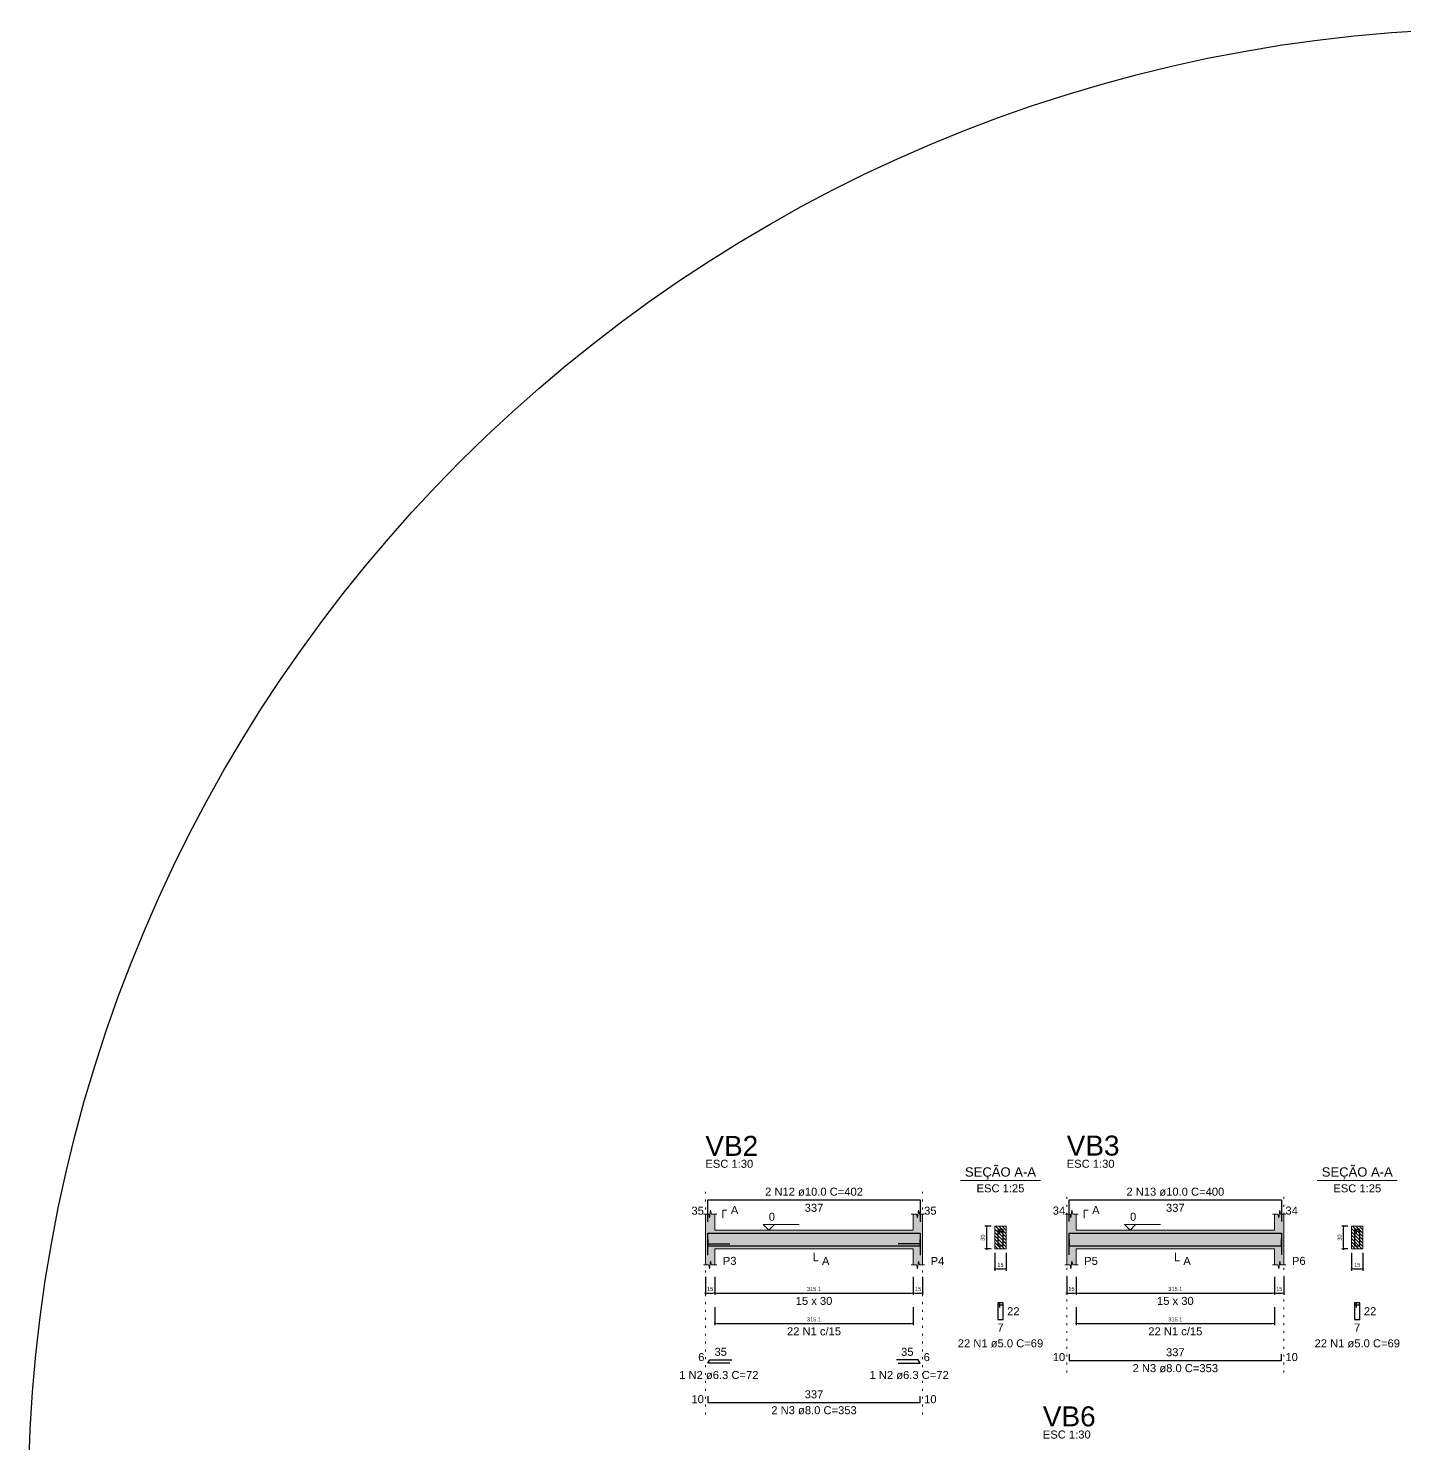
# Model space of a CAD drawing. Extents: x 5006 to 5323, y 875 to 3681.
# Drawn here: x 5166.5 to 5239.4, y 3178.9 to 3253.8 of the extents above; entities that cross this region are included whole.
import ezdxf

# ---------------------------------------------------------------- set-up
doc = ezdxf.new("R2010")
doc.units = 0
doc.header["$LTSCALE"] = 2
doc.linetypes.add('DOT2', pattern=[3.175, 0, -3.175])
for name, color, linetype, lineweight in [('Descrição da armadura', 7, 'Continuous', 5), ('DT-Barras na forma', 2, 'Continuous', 30), ('DT-Barras no corte', 5, 'Continuous', 5), ('DT-Barras rebatidas', 2, 'Continuous', 30), ('DT-Cotas', 9, 'Continuous', 5), ('DT-Forma', 5, 'Continuous', 5), ('DT-Hachura forma vigas', 252, 'Continuous', 5), ('DT-Hachura seção vigas', 252, 'Continuous', 5), ('DT-Pontilhado', 9, 'DOT2', 5), ('DT-Textos', 7, 'Continuous', 5), ('DT-Título', 3, 'Continuous', 20), ('Textos armaduras', 7, 'Continuous', 5)]:
    doc.layers.add(name, color=color, linetype=linetype, lineweight=lineweight)
doc.styles.add('ARIAL', font='arial.ttf')
doc.styles.get("Standard").update_dxf_attribs({"font": 'arial.ttf'})
doc.dimstyles.new('UM_25.000000', dxfattribs={"dimtxt": 0.18, "dimasz": 0.1, "dimexe": 0.1, "dimexo": 0.2, "dimgap": 0, "dimtad": 1, "dimtih": 1, "dimtoh": 1, "dimdec": 1, "dimlfac": 25, "dimzin": 0, "dimdsep": 46, "dimtxsty": 'Standard', "dimcen": 0.09, "dimdle": 0.1, "dimadec": 1, "dimazin": 2, "dimtfac": 1, "dimtdec": 4, "dimtofl": 0, "dimtmove": 0, "dimatfit": 3, "dimfxl": 1, "dimtolj": 1, "dimarcsym": 0})
doc.dimstyles.new('UM_30.000000', dxfattribs={"dimtxt": 0.18, "dimasz": 0.1, "dimexe": 0.1, "dimexo": 0.2, "dimgap": 0, "dimtad": 1, "dimtih": 1, "dimtoh": 1, "dimdec": 1, "dimlfac": 30, "dimzin": 0, "dimdsep": 46, "dimtxsty": 'Standard', "dimcen": 0.09, "dimdle": 0.1, "dimadec": 1, "dimazin": 2, "dimtfac": 1, "dimtdec": 4, "dimtofl": 0, "dimtmove": 0, "dimatfit": 3, "dimfxl": 1, "dimtolj": 1, "dimarcsym": 0})
pattern_1 = [(135, (5197.96311, 3135.18688), (-0.08838835, -0.08838835), [])]

# ---------------------------------------------------------------- blocks, each defined once
blk = doc.blocks.new('_DOT')
at = {"color": 0, "linetype": 'ByBlock'}
blk.add_line((-0.5, 0), (-1, 0), dxfattribs=at)
at = {"color": 0, "linetype": 'ByBlock', "const_width": 0.5}
blk.add_lwpolyline([(-0.25, 0, 1), (0.25, 0, 1)], format="xyb", close=True, dxfattribs=at)
blk = doc.blocks.new('*D561')
at = {"layer": 'Defpoints', "color": 0, "transparency": 16777216}
for p in [(5202.353, 3187.929), (5202.853, 3187.929), (5202.853, 3186.87)]:
    blk.add_point(p, dxfattribs=at)
at = {"layer": 'DT-Cotas', "color": 0, "lineweight": -2, "transparency": 16777216}
for p, q in [((5202.353, 3187.729), (5202.353, 3186.77)), ((5202.853, 3187.729), (5202.853, 3186.77)), ((5202.453, 3186.87), (5202.753, 3186.87))]:
    blk.add_line(p, q, dxfattribs=at)
at = {"layer": 'DT-Cotas', "color": 0, "lineweight": -2, "transparency": 16777216, "xscale": 0.1, "yscale": 0.1, "zscale": 0.1, "rotation": 180}
blk.add_blockref('_DOT', (5202.353, 3186.87), dxfattribs=at)
at = {"layer": 'DT-Cotas', "color": 0, "lineweight": -2, "transparency": 16777216, "xscale": 0.1, "yscale": 0.1, "zscale": 0.1}
blk.add_blockref('_DOT', (5202.853, 3186.87), dxfattribs=at)
at = {"layer": 'DT-Cotas', "transparency": 16777216, "insert": (5202.603, 3187.082), "char_height": 0.2118, "attachment_point": 5, "rotation": 0.00573, "style": 'ARIAL'}
blk.add_mtext('\\A1;15', dxfattribs=at)
blk = doc.blocks.new('*D562')
at = {"layer": 'Defpoints', "color": 0, "transparency": 16777216}
for p in [(5202.853, 3187.929), (5213.355, 3187.929), (5213.355, 3186.87)]:
    blk.add_point(p, dxfattribs=at)
at = {"layer": 'DT-Cotas', "color": 0, "lineweight": -2, "transparency": 16777216}
for p, q in [((5202.853, 3187.729), (5202.853, 3186.77)), ((5213.355, 3187.729), (5213.355, 3186.77)), ((5202.953, 3186.87), (5213.255, 3186.87))]:
    blk.add_line(p, q, dxfattribs=at)
at = {"layer": 'DT-Cotas', "color": 0, "lineweight": -2, "transparency": 16777216, "xscale": 0.1, "yscale": 0.1, "zscale": 0.1, "rotation": 180}
blk.add_blockref('_DOT', (5202.853, 3186.87), dxfattribs=at)
at = {"layer": 'DT-Cotas', "color": 0, "lineweight": -2, "transparency": 16777216, "xscale": 0.1, "yscale": 0.1, "zscale": 0.1}
blk.add_blockref('_DOT', (5213.355, 3186.87), dxfattribs=at)
at = {"layer": 'DT-Cotas', "transparency": 16777216, "insert": (5208.104, 3187.082), "char_height": 0.2118, "attachment_point": 5, "rotation": 0.00573, "style": 'ARIAL'}
blk.add_mtext('\\A1;315.1', dxfattribs=at)
blk = doc.blocks.new('*D563')
at = {"layer": 'Defpoints', "color": 0, "transparency": 16777216}
for p in [(5213.355, 3187.929), (5213.855, 3187.929), (5213.855, 3186.87)]:
    blk.add_point(p, dxfattribs=at)
at = {"layer": 'DT-Cotas', "color": 0, "lineweight": -2, "transparency": 16777216}
for p, q in [((5213.355, 3187.729), (5213.355, 3186.77)), ((5213.855, 3187.729), (5213.855, 3186.77)), ((5213.455, 3186.87), (5213.755, 3186.87))]:
    blk.add_line(p, q, dxfattribs=at)
at = {"layer": 'DT-Cotas', "color": 0, "lineweight": -2, "transparency": 16777216, "xscale": 0.1, "yscale": 0.1, "zscale": 0.1, "rotation": 180}
blk.add_blockref('_DOT', (5213.355, 3186.87), dxfattribs=at)
at = {"layer": 'DT-Cotas', "color": 0, "lineweight": -2, "transparency": 16777216, "xscale": 0.1, "yscale": 0.1, "zscale": 0.1}
blk.add_blockref('_DOT', (5213.855, 3186.87), dxfattribs=at)
at = {"layer": 'DT-Cotas', "transparency": 16777216, "insert": (5213.605, 3187.082), "char_height": 0.2118, "attachment_point": 5, "rotation": 0.00573, "style": 'ARIAL'}
blk.add_mtext('\\A1;15', dxfattribs=at)
blk = doc.blocks.new('*D564')
at = {"layer": 'Defpoints', "color": 0, "transparency": 16777216}
for p in [(5202.853, 3186.319), (5213.355, 3186.319), (5213.355, 3185.26)]:
    blk.add_point(p, dxfattribs=at)
at = {"layer": 'DT-Cotas', "color": 0, "lineweight": -2, "transparency": 16777216}
for p, q in [((5202.853, 3186.119), (5202.853, 3185.16)), ((5213.355, 3186.119), (5213.355, 3185.16)), ((5202.953, 3185.26), (5213.255, 3185.26))]:
    blk.add_line(p, q, dxfattribs=at)
at = {"layer": 'DT-Cotas', "color": 0, "lineweight": -2, "transparency": 16777216, "xscale": 0.1, "yscale": 0.1, "zscale": 0.1, "rotation": 180}
blk.add_blockref('_DOT', (5202.853, 3185.26), dxfattribs=at)
at = {"layer": 'DT-Cotas', "color": 0, "lineweight": -2, "transparency": 16777216, "xscale": 0.1, "yscale": 0.1, "zscale": 0.1}
blk.add_blockref('_DOT', (5213.355, 3185.26), dxfattribs=at)
at = {"layer": 'DT-Cotas', "transparency": 16777216, "insert": (5208.104, 3185.472), "char_height": 0.2118, "attachment_point": 5, "rotation": 0.00573, "style": 'ARIAL'}
blk.add_mtext('\\A1;315.1', dxfattribs=at)
blk = doc.blocks.new('*D565')
at = {"layer": 'Defpoints', "color": 0, "transparency": 16777216}
for p in [(5217.253, 3190.4), (5217.676, 3190.4), (5217.676, 3189.2)]:
    blk.add_point(p, dxfattribs=at)
at = {"layer": 'DT-Cotas', "color": 0, "lineweight": -2, "transparency": 16777216}
for p, q in [((5217.476, 3190.4), (5217.153, 3190.4)), ((5217.253, 3189.3), (5217.253, 3190.3)), ((5217.476, 3189.2), (5217.153, 3189.2))]:
    blk.add_line(p, q, dxfattribs=at)
at = {"layer": 'DT-Cotas', "color": 0, "lineweight": -2, "transparency": 16777216, "xscale": 0.1, "yscale": 0.1, "zscale": 0.1}
for p, rotation in [((5217.253, 3190.4), 90), ((5217.253, 3189.2), 270)]:
    blk.add_blockref('_DOT', p, dxfattribs=dict(at, rotation=rotation))
at = {"layer": 'DT-Cotas', "transparency": 16777216, "insert": (5217.041, 3189.8), "char_height": 0.2118, "attachment_point": 5, "rotation": 90, "style": 'ARIAL'}
blk.add_mtext('\\A1;30', dxfattribs=at)
blk = doc.blocks.new('*D566')
at = {"layer": 'Defpoints', "color": 0, "transparency": 16777216}
for p in [(5217.676, 3189.2), (5218.276, 3189.2), (5218.276, 3188.141)]:
    blk.add_point(p, dxfattribs=at)
at = {"layer": 'DT-Cotas', "color": 0, "lineweight": -2, "transparency": 16777216}
for p, q in [((5217.676, 3189), (5217.676, 3188.041)), ((5218.276, 3189), (5218.276, 3188.041)), ((5217.776, 3188.141), (5218.176, 3188.141))]:
    blk.add_line(p, q, dxfattribs=at)
at = {"layer": 'DT-Cotas', "color": 0, "lineweight": -2, "transparency": 16777216, "xscale": 0.1, "yscale": 0.1, "zscale": 0.1, "rotation": 180}
blk.add_blockref('_DOT', (5217.676, 3188.141), dxfattribs=at)
at = {"layer": 'DT-Cotas', "color": 0, "lineweight": -2, "transparency": 16777216, "xscale": 0.1, "yscale": 0.1, "zscale": 0.1}
blk.add_blockref('_DOT', (5218.276, 3188.141), dxfattribs=at)
at = {"layer": 'DT-Cotas', "transparency": 16777216, "insert": (5217.976, 3188.353), "char_height": 0.2118, "attachment_point": 5, "rotation": 0.00573, "style": 'ARIAL'}
blk.add_mtext('\\A1;15', dxfattribs=at)
blk = doc.blocks.new('*D567')
at = {"layer": 'Defpoints', "color": 0, "transparency": 16777216}
for p in [(5221.482, 3187.929), (5221.982, 3187.929), (5221.982, 3186.87)]:
    blk.add_point(p, dxfattribs=at)
at = {"layer": 'DT-Cotas', "color": 0, "lineweight": -2, "transparency": 16777216}
for p, q in [((5221.482, 3187.729), (5221.482, 3186.77)), ((5221.982, 3187.729), (5221.982, 3186.77)), ((5221.582, 3186.87), (5221.882, 3186.87))]:
    blk.add_line(p, q, dxfattribs=at)
at = {"layer": 'DT-Cotas', "color": 0, "lineweight": -2, "transparency": 16777216, "xscale": 0.1, "yscale": 0.1, "zscale": 0.1, "rotation": 180}
blk.add_blockref('_DOT', (5221.482, 3186.87), dxfattribs=at)
at = {"layer": 'DT-Cotas', "color": 0, "lineweight": -2, "transparency": 16777216, "xscale": 0.1, "yscale": 0.1, "zscale": 0.1}
blk.add_blockref('_DOT', (5221.982, 3186.87), dxfattribs=at)
at = {"layer": 'DT-Cotas', "transparency": 16777216, "insert": (5221.732, 3187.082), "char_height": 0.2118, "attachment_point": 5, "rotation": 0.00573, "style": 'ARIAL'}
blk.add_mtext('\\A1;15', dxfattribs=at)
blk = doc.blocks.new('*D568')
at = {"layer": 'Defpoints', "color": 0, "transparency": 16777216}
for p in [(5221.982, 3187.929), (5232.484, 3187.929), (5232.484, 3186.87)]:
    blk.add_point(p, dxfattribs=at)
at = {"layer": 'DT-Cotas', "color": 0, "lineweight": -2, "transparency": 16777216}
for p, q in [((5221.982, 3187.729), (5221.982, 3186.77)), ((5232.484, 3187.729), (5232.484, 3186.77)), ((5222.082, 3186.87), (5232.384, 3186.87))]:
    blk.add_line(p, q, dxfattribs=at)
at = {"layer": 'DT-Cotas', "color": 0, "lineweight": -2, "transparency": 16777216, "xscale": 0.1, "yscale": 0.1, "zscale": 0.1, "rotation": 180}
blk.add_blockref('_DOT', (5221.982, 3186.87), dxfattribs=at)
at = {"layer": 'DT-Cotas', "color": 0, "lineweight": -2, "transparency": 16777216, "xscale": 0.1, "yscale": 0.1, "zscale": 0.1}
blk.add_blockref('_DOT', (5232.484, 3186.87), dxfattribs=at)
at = {"layer": 'DT-Cotas', "transparency": 16777216, "insert": (5227.233, 3187.082), "char_height": 0.2118, "attachment_point": 5, "rotation": 0.00573, "style": 'ARIAL'}
blk.add_mtext('\\A1;315.1', dxfattribs=at)
blk = doc.blocks.new('*D569')
at = {"layer": 'Defpoints', "color": 0, "transparency": 16777216}
for p in [(5232.484, 3187.929), (5232.984, 3187.929), (5232.984, 3186.87)]:
    blk.add_point(p, dxfattribs=at)
at = {"layer": 'DT-Cotas', "color": 0, "lineweight": -2, "transparency": 16777216}
for p, q in [((5232.484, 3187.729), (5232.484, 3186.77)), ((5232.984, 3187.729), (5232.984, 3186.77)), ((5232.584, 3186.87), (5232.884, 3186.87))]:
    blk.add_line(p, q, dxfattribs=at)
at = {"layer": 'DT-Cotas', "color": 0, "lineweight": -2, "transparency": 16777216, "xscale": 0.1, "yscale": 0.1, "zscale": 0.1, "rotation": 180}
blk.add_blockref('_DOT', (5232.484, 3186.87), dxfattribs=at)
at = {"layer": 'DT-Cotas', "color": 0, "lineweight": -2, "transparency": 16777216, "xscale": 0.1, "yscale": 0.1, "zscale": 0.1}
blk.add_blockref('_DOT', (5232.984, 3186.87), dxfattribs=at)
at = {"layer": 'DT-Cotas', "transparency": 16777216, "insert": (5232.734, 3187.082), "char_height": 0.2118, "attachment_point": 5, "rotation": 0.00573, "style": 'ARIAL'}
blk.add_mtext('\\A1;15', dxfattribs=at)
blk = doc.blocks.new('*D570')
at = {"layer": 'Defpoints', "color": 0, "transparency": 16777216}
for p in [(5221.982, 3186.319), (5232.484, 3186.319), (5232.484, 3185.26)]:
    blk.add_point(p, dxfattribs=at)
at = {"layer": 'DT-Cotas', "color": 0, "lineweight": -2, "transparency": 16777216}
for p, q in [((5221.982, 3186.119), (5221.982, 3185.16)), ((5232.484, 3186.119), (5232.484, 3185.16)), ((5222.082, 3185.26), (5232.384, 3185.26))]:
    blk.add_line(p, q, dxfattribs=at)
at = {"layer": 'DT-Cotas', "color": 0, "lineweight": -2, "transparency": 16777216, "xscale": 0.1, "yscale": 0.1, "zscale": 0.1, "rotation": 180}
blk.add_blockref('_DOT', (5221.982, 3185.26), dxfattribs=at)
at = {"layer": 'DT-Cotas', "color": 0, "lineweight": -2, "transparency": 16777216, "xscale": 0.1, "yscale": 0.1, "zscale": 0.1}
blk.add_blockref('_DOT', (5232.484, 3185.26), dxfattribs=at)
at = {"layer": 'DT-Cotas', "transparency": 16777216, "insert": (5227.233, 3185.472), "char_height": 0.2118, "attachment_point": 5, "rotation": 0.00573, "style": 'ARIAL'}
blk.add_mtext('\\A1;315.1', dxfattribs=at)
blk = doc.blocks.new('*D571')
at = {"layer": 'Defpoints', "color": 0, "transparency": 16777216}
for p in [(5236.14, 3190.4), (5236.564, 3190.4), (5236.564, 3189.2)]:
    blk.add_point(p, dxfattribs=at)
at = {"layer": 'DT-Cotas', "color": 0, "lineweight": -2, "transparency": 16777216}
for p, q in [((5236.364, 3190.4), (5236.04, 3190.4)), ((5236.14, 3189.3), (5236.14, 3190.3)), ((5236.364, 3189.2), (5236.04, 3189.2))]:
    blk.add_line(p, q, dxfattribs=at)
at = {"layer": 'DT-Cotas', "color": 0, "lineweight": -2, "transparency": 16777216, "xscale": 0.1, "yscale": 0.1, "zscale": 0.1}
for p, rotation in [((5236.14, 3190.4), 90), ((5236.14, 3189.2), 270)]:
    blk.add_blockref('_DOT', p, dxfattribs=dict(at, rotation=rotation))
at = {"layer": 'DT-Cotas', "transparency": 16777216, "insert": (5235.929, 3189.8), "char_height": 0.2118, "attachment_point": 5, "rotation": 90, "style": 'ARIAL'}
blk.add_mtext('\\A1;30', dxfattribs=at)
blk = doc.blocks.new('*D572')
at = {"layer": 'Defpoints', "color": 0, "transparency": 16777216}
for p in [(5236.564, 3189.2), (5237.164, 3189.2), (5237.164, 3188.141)]:
    blk.add_point(p, dxfattribs=at)
at = {"layer": 'DT-Cotas', "color": 0, "lineweight": -2, "transparency": 16777216}
for p, q in [((5236.564, 3189), (5236.564, 3188.041)), ((5237.164, 3189), (5237.164, 3188.041)), ((5236.664, 3188.141), (5237.064, 3188.141))]:
    blk.add_line(p, q, dxfattribs=at)
at = {"layer": 'DT-Cotas', "color": 0, "lineweight": -2, "transparency": 16777216, "xscale": 0.1, "yscale": 0.1, "zscale": 0.1, "rotation": 180}
blk.add_blockref('_DOT', (5236.564, 3188.141), dxfattribs=at)
at = {"layer": 'DT-Cotas', "color": 0, "lineweight": -2, "transparency": 16777216, "xscale": 0.1, "yscale": 0.1, "zscale": 0.1}
blk.add_blockref('_DOT', (5237.164, 3188.141), dxfattribs=at)
at = {"layer": 'DT-Cotas', "transparency": 16777216, "insert": (5236.864, 3188.353), "char_height": 0.2118, "attachment_point": 5, "rotation": 0.00573, "style": 'ARIAL'}
blk.add_mtext('\\A1;15', dxfattribs=at)

msp = doc.modelspace()

# ---------------------------------------------------------------- hatches: boundary and pattern name
at = {"layer": 'DT-Hachura forma vigas', "linetype": 'Continuous'}
for points in [[(5213.855, 3188.3524), (5213.855, 3189.1997), (5213.855, 3190.1997), (5213.855, 3191.0471), (5213.68, 3191.0471), (5213.63, 3191.2471), (5213.58, 3190.8471), (5213.53, 3191.0471), (5213.355, 3191.0471), (5213.355, 3190.1997), (5202.8533, 3190.1997), (5202.8533, 3191.0471), (5202.6783, 3191.0471), (5202.6283, 3191.2471), (5202.5783, 3190.8471), (5202.5283, 3191.0471), (5202.3533, 3191.0471), (5202.3533, 3190.1997), (5202.3533, 3189.1997), (5202.3533, 3188.3524), (5202.5283, 3188.3524), (5202.5783, 3188.1524), (5202.6283, 3188.5524), (5202.6783, 3188.3524), (5202.8533, 3188.3524), (5202.8533, 3189.1997), (5213.355, 3189.1997), (5213.355, 3188.3524), (5213.53, 3188.3524), (5213.58, 3188.1524), (5213.63, 3188.5524), (5213.68, 3188.3524), (5213.855, 3188.3524)], [(5232.9837, 3188.3524), (5232.9837, 3189.1997), (5232.9837, 3190.1997), (5232.9837, 3191.0471), (5232.8087, 3191.0471), (5232.7587, 3191.2471), (5232.7087, 3190.8471), (5232.6587, 3191.0471), (5232.4837, 3191.0471), (5232.4837, 3190.1997), (5221.982, 3190.1997), (5221.982, 3191.0471), (5221.807, 3191.0471), (5221.757, 3191.2471), (5221.707, 3190.8471), (5221.657, 3191.0471), (5221.482, 3191.0471), (5221.482, 3190.1997), (5221.482, 3189.1997), (5221.482, 3188.3524), (5221.657, 3188.3524), (5221.707, 3188.1524), (5221.757, 3188.5524), (5221.807, 3188.3524), (5221.982, 3188.3524), (5221.982, 3189.1997), (5232.4837, 3189.1997), (5232.4837, 3188.3524), (5232.6587, 3188.3524), (5232.7087, 3188.1524), (5232.7587, 3188.5524), (5232.8087, 3188.3524), (5232.9837, 3188.3524)]]:
    msp.add_hatch(color=256, dxfattribs=at).paths.add_polyline_path(points)
at = {"layer": 'DT-Hachura seção vigas', "linetype": 'Continuous'}
h = msp.add_hatch(dxfattribs=at)
h.set_pattern_fill('ANSI31', color=256, angle=90, style=0)
h.set_pattern_definition(pattern_1)
h.paths.add_polyline_path([(5217.6762, 3189.1997), (5217.6762, 3189.1997), (5218.2762, 3189.1997), (5218.2762, 3190.3997), (5217.6762, 3190.3997), (5217.6762, 3189.1997)])
h = msp.add_hatch(dxfattribs=at)
h.set_pattern_fill('ANSI31', color=256, angle=90, style=0)
h.set_pattern_definition(pattern_1)
h.paths.add_polyline_path([(5236.564, 3189.1997), (5236.564, 3189.1997), (5237.164, 3189.1997), (5237.164, 3190.3997), (5236.564, 3190.3997), (5236.564, 3189.1997)])

# ---------------------------------------------------------------- linework, layer by layer
msp.add_circle((5244.6953, 3175.6256), 78.188)
at = {"layer": 'DT-Barras na forma'}
for p, q in [((5217.9362, 3190.2397), (5217.8362, 3190.2397)), ((5217.8362, 3190.2397), (5217.8362, 3189.3597)), ((5218.1162, 3190.2397), (5217.8362, 3190.2397)), ((5217.8362, 3190.2397), (5217.8362, 3190.1397)), ((5217.8362, 3190.1397), (5218.0862, 3190.1397)), ((5217.9362, 3189.9897), (5217.9362, 3190.2397)), ((5218.1162, 3189.3597), (5218.1162, 3190.2397)), ((5236.824, 3190.2397), (5236.724, 3190.2397)), ((5236.724, 3190.2397), (5236.724, 3189.3597)), ((5237.004, 3190.2397), (5236.724, 3190.2397)), ((5236.724, 3190.2397), (5236.724, 3190.1397)), ((5236.724, 3190.1397), (5236.974, 3190.1397)), ((5236.824, 3189.9897), (5236.824, 3190.2397)), ((5237.004, 3189.3597), (5237.004, 3190.2397)), ((5202.4867, 3189.4674), (5203.6444, 3189.4674)), ((5213.7217, 3189.4674), (5212.564, 3189.4674)), ((5217.8362, 3189.3597), (5218.1162, 3189.3597)), ((5236.724, 3189.3597), (5237.004, 3189.3597))]:
    msp.add_line(p, q, dxfattribs=at)
for points in [[(5202.4867, 3188.88), (5202.4867, 3190.0331), (5213.7217, 3190.0331), (5213.7217, 3188.8802)], [(5202.4867, 3189.6964), (5202.4867, 3189.3631), (5213.7217, 3189.3631), (5213.7217, 3189.6964)], [(5221.6153, 3188.8949), (5221.6153, 3190.0331), (5232.8503, 3190.0331), (5232.8503, 3188.8953)], [(5221.6153, 3189.6964), (5221.6153, 3189.3631), (5232.8503, 3189.3631), (5232.8503, 3189.6964)]]:
    msp.add_lwpolyline(points, dxfattribs=at)
at = {"layer": 'DT-Barras no corte'}
for centre, radius in [((5217.8762, 3190.1997), 0.02), ((5218.0762, 3190.1997), 0.02), ((5236.764, 3190.1997), 0.02), ((5236.964, 3190.1997), 0.02), ((5217.8722, 3189.3957), 0.016), ((5218.0802, 3189.3957), 0.016), ((5236.76, 3189.3957), 0.016), ((5236.968, 3189.3957), 0.016)]:
    msp.add_circle(centre, radius, dxfattribs=at)
at = {"layer": 'DT-Barras rebatidas'}
for p, q in [((5202.4867, 3190.645), (5202.4867, 3191.7981)), ((5202.4867, 3191.7981), (5213.7217, 3191.7981)), ((5213.7217, 3191.7981), (5213.7217, 3190.6452)), ((5221.6153, 3190.6599), (5221.6153, 3191.7981)), ((5221.6153, 3191.7981), (5232.8503, 3191.7981)), ((5232.8503, 3191.7981), (5232.8503, 3190.6603)), ((5217.9362, 3186.3463), (5217.8362, 3186.3463)), ((5217.8362, 3186.3463), (5217.8362, 3185.4663)), ((5218.1162, 3186.3463), (5217.8362, 3186.3463)), ((5217.8362, 3186.3463), (5217.8362, 3186.2463)), ((5217.9362, 3186.0963), (5217.9362, 3186.3463)), ((5218.1162, 3185.4663), (5218.1162, 3186.3463)), ((5236.824, 3186.3463), (5236.724, 3186.3463)), ((5236.724, 3186.3463), (5236.724, 3185.4663)), ((5237.004, 3186.3463), (5236.724, 3186.3463)), ((5236.724, 3186.3463), (5236.724, 3186.2463)), ((5236.824, 3186.0963), (5236.824, 3186.3463)), ((5237.004, 3185.4663), (5237.004, 3186.3463)), ((5217.8362, 3186.2463), (5218.0862, 3186.2463)), ((5236.724, 3186.2463), (5236.974, 3186.2463)), ((5217.8362, 3185.4663), (5218.1162, 3185.4663)), ((5236.724, 3185.4663), (5237.004, 3185.4663)), ((5221.6153, 3183.6389), (5221.6153, 3183.3056)), ((5232.8503, 3183.3056), (5232.8503, 3183.6389)), ((5202.4867, 3183.1541), (5202.5867, 3183.3273)), ((5203.6444, 3183.1541), (5202.4867, 3183.1541)), ((5202.5867, 3183.3273), (5203.7444, 3183.3273)), ((5213.6217, 3183.3273), (5212.464, 3183.3273)), ((5212.564, 3183.1541), (5213.7217, 3183.1541)), ((5213.7217, 3183.1541), (5213.6217, 3183.3273)), ((5221.6153, 3183.3056), (5232.8503, 3183.3056)), ((5202.4867, 3181.4112), (5202.4867, 3181.0779)), ((5213.7217, 3181.0779), (5213.7217, 3181.4112)), ((5202.4867, 3181.0779), (5213.7217, 3181.0779))]:
    msp.add_line(p, q, dxfattribs=at)
at = {"layer": 'DT-Forma'}
for p, q in [((5202.2533, 3191.0469), (5202.5283, 3191.0469)), ((5202.3533, 3190.1997), (5202.3533, 3191.0469)), ((5202.5283, 3191.0469), (5202.5783, 3190.8469)), ((5202.5783, 3190.8469), (5202.6283, 3191.2469)), ((5202.6283, 3191.2469), (5202.6783, 3191.0469)), ((5202.6783, 3191.0469), (5202.9533, 3191.0469)), ((5202.8533, 3191.0469), (5202.8533, 3190.1997)), ((5213.255, 3191.0469), (5213.53, 3191.0469)), ((5213.355, 3190.1997), (5213.355, 3191.0469)), ((5213.53, 3191.0469), (5213.58, 3190.8469)), ((5213.58, 3190.8469), (5213.63, 3191.2469)), ((5213.63, 3191.2469), (5213.68, 3191.0469)), ((5213.68, 3191.0469), (5213.955, 3191.0469)), ((5213.855, 3191.0469), (5213.855, 3190.1997)), ((5221.382, 3191.0469), (5221.657, 3191.0469)), ((5221.482, 3190.1997), (5221.482, 3191.0469)), ((5221.657, 3191.0469), (5221.707, 3190.8469)), ((5221.707, 3190.8469), (5221.757, 3191.2469)), ((5221.757, 3191.2469), (5221.807, 3191.0469)), ((5221.807, 3191.0469), (5222.082, 3191.0469)), ((5221.982, 3191.0469), (5221.982, 3190.1997)), ((5232.3837, 3191.0469), (5232.6587, 3191.0469)), ((5232.4837, 3190.1997), (5232.4837, 3191.0469)), ((5232.6587, 3191.0469), (5232.7087, 3190.8469)), ((5232.7087, 3190.8469), (5232.7587, 3191.2469)), ((5232.7587, 3191.2469), (5232.8087, 3191.0469)), ((5232.8087, 3191.0469), (5233.0837, 3191.0469)), ((5232.9837, 3191.0469), (5232.9837, 3190.1997)), ((5202.8533, 3190.1997), (5213.355, 3190.1997)), ((5218.2762, 3190.3997), (5217.6762, 3190.3997)), ((5217.6762, 3190.3997), (5217.6762, 3190.3997)), ((5217.6762, 3190.3997), (5217.6762, 3189.1997)), ((5218.2762, 3189.1997), (5218.2762, 3190.3997)), ((5218.2762, 3190.3997), (5218.2762, 3190.3997)), ((5221.982, 3190.1997), (5232.4837, 3190.1997)), ((5237.164, 3190.3997), (5236.564, 3190.3997)), ((5236.564, 3190.3997), (5236.564, 3190.3997)), ((5236.564, 3190.3997), (5236.564, 3189.1997)), ((5237.164, 3189.1997), (5237.164, 3190.3997)), ((5237.164, 3190.3997), (5237.164, 3190.3997)), ((5202.3533, 3189.1997), (5202.3533, 3188.3525)), ((5202.8533, 3188.3525), (5202.8533, 3189.1997)), ((5202.8533, 3189.1997), (5213.355, 3189.1997)), ((5213.355, 3189.1997), (5213.355, 3188.3525)), ((5213.855, 3188.3525), (5213.855, 3189.1997)), ((5217.6762, 3189.1997), (5218.2762, 3189.1997)), ((5217.6762, 3189.1997), (5217.6762, 3189.1997)), ((5218.2762, 3189.1997), (5218.2762, 3189.1997)), ((5221.482, 3189.1997), (5221.482, 3188.3525)), ((5221.982, 3188.3525), (5221.982, 3189.1997)), ((5221.982, 3189.1997), (5232.4837, 3189.1997)), ((5232.4837, 3189.1997), (5232.4837, 3188.3525)), ((5232.9837, 3188.3525), (5232.9837, 3189.1997)), ((5236.564, 3189.1997), (5237.164, 3189.1997)), ((5236.564, 3189.1997), (5236.564, 3189.1997)), ((5237.164, 3189.1997), (5237.164, 3189.1997)), ((5202.2533, 3188.3525), (5202.5283, 3188.3525)), ((5202.5283, 3188.3525), (5202.5783, 3188.1525)), ((5202.5783, 3188.1525), (5202.6283, 3188.5525)), ((5202.6283, 3188.5525), (5202.6783, 3188.3525)), ((5202.6783, 3188.3525), (5202.9533, 3188.3525)), ((5213.255, 3188.3525), (5213.53, 3188.3525)), ((5213.53, 3188.3525), (5213.58, 3188.1525)), ((5213.58, 3188.1525), (5213.63, 3188.5525)), ((5213.63, 3188.5525), (5213.68, 3188.3525)), ((5213.68, 3188.3525), (5213.955, 3188.3525)), ((5221.382, 3188.3525), (5221.657, 3188.3525)), ((5221.657, 3188.3525), (5221.707, 3188.1525)), ((5221.707, 3188.1525), (5221.757, 3188.5525)), ((5221.757, 3188.5525), (5221.807, 3188.3525)), ((5221.807, 3188.3525), (5222.082, 3188.3525)), ((5232.3837, 3188.3525), (5232.6587, 3188.3525)), ((5232.6587, 3188.3525), (5232.7087, 3188.1525)), ((5232.7087, 3188.1525), (5232.7587, 3188.5525)), ((5232.7587, 3188.5525), (5232.8087, 3188.3525)), ((5232.8087, 3188.3525), (5233.0837, 3188.3525))]:
    msp.add_line(p, q, dxfattribs=at)
at = {"layer": 'DT-Forma', "linetype": 'Continuous'}
for p, q in [((5202.3533, 3189.1997), (5202.3533, 3190.1997)), ((5213.855, 3190.1997), (5213.855, 3189.1997)), ((5221.482, 3189.1997), (5221.482, 3190.1997)), ((5232.9837, 3190.1997), (5232.9837, 3189.1997))]:
    msp.add_line(p, q, dxfattribs=at)
at = {"layer": 'DT-Pontilhado', "ltscale": 0.05}
for p, q in [((5202.3533, 3180.4425), (5202.3533, 3192.2217)), ((5213.855, 3180.4425), (5213.855, 3192.2217)), ((5221.482, 3182.6702), (5221.482, 3192.2217)), ((5232.9837, 3182.6702), (5232.9837, 3192.2217))]:
    msp.add_line(p, q, dxfattribs=at)
at = {"layer": 'DT-Textos'}
for p, q in [((5215.8582, 3192.8295), (5220.0942, 3192.8295)), ((5234.746, 3192.8295), (5238.982, 3192.8295))]:
    msp.add_line(p, q, dxfattribs=at)
for points in [[(5203.2769, 3190.8351), (5203.2769, 3191.2587), (5203.4887, 3191.2587)], [(5222.4056, 3190.8351), (5222.4056, 3191.2587), (5222.6174, 3191.2587)], [(5206.0038, 3190.4963), (5205.7073, 3190.1997), (5205.4108, 3190.4963), (5207.317, 3190.4963)], [(5225.1325, 3190.4963), (5224.836, 3190.1997), (5224.5394, 3190.4963), (5226.4456, 3190.4963)], [(5208.1042, 3188.9879), (5208.1042, 3188.5643), (5208.316, 3188.5643)], [(5227.2328, 3188.9879), (5227.2328, 3188.5643), (5227.4446, 3188.5643)]]:
    msp.add_lwpolyline(points, dxfattribs=at)

# ---------------------------------------------------------------- texts
at = {"layer": 'Descrição da armadura', "linetype": 'Continuous', "char_height": 0.4236, "attachment_point": 8, "line_spacing_factor": 0.798, "style": 'ARIAL'}
for s, insert, width in [('2 N12 ø10.0 C=402', (5208.1042, 3192.0099), 10.389305), ('2 N13 ø10.0 C=400', (5227.2328, 3192.0099), 10.389305), ('22 N1 c/15', (5208.1042, 3184.6249), 5.738683), ('22 N1 c/15', (5227.2328, 3184.6249), 5.738683), ('1 N2 ø6.3 C=72', (5203.0655, 3182.3069), 8.40959), ('1 N2 ø6.3 C=72', (5213.1428, 3182.3069), 8.40959), ('2 N3 ø8.0 C=353', (5227.2328, 3182.6702), 9.069495), ('2 N3 ø8.0 C=353', (5208.1042, 3180.4425), 9.069495)]:
    msp.add_mtext(s, dxfattribs=dict(at, insert=insert, width=width))
at = {"layer": 'Descrição da armadura', "color": 7, "linetype": 'Continuous', "char_height": 0.4236, "width": 9.069495, "attachment_point": 8, "line_spacing_factor": 0.798, "style": 'ARIAL'}
for insert in [(5217.9762, 3183.9837), (5236.864, 3183.9837)]:
    msp.add_mtext('22 N1 ø5.0 C=69', dxfattribs=dict(at, insert=insert))
at = {"layer": 'DT-Textos', "line_spacing_factor": 0.798, "style": 'ARIAL'}
for s, insert, char_height, width, attachment_point in [('ESC 1:30', (5202.3533, 3193.4925), 0.4236, 5.079187, 7), ('ESC 1:30', (5221.482, 3193.4925), 0.4236, 5.079187, 7), ('SEÇÃO A-A', (5217.9761, 3192.8779), 0.4942, 7.270043, 8), ('SEÇÃO A-A', (5236.8641, 3192.8779), 0.4942, 7.270043, 8), ('ESC 1:25', (5217.9762, 3192.1941), 0.4236, 5.079187, 8), ('ESC 1:25', (5236.864, 3192.1941), 0.4236, 5.079187, 8), ('A', (5203.7005, 3191.0469), 0.4236, 0.791486, 7), ('0', (5205.7073, 3190.6869), 0.4236, 0.659958, 7), ('A', (5222.8292, 3191.0469), 0.4236, 0.791486, 7), ('0', (5224.836, 3190.6869), 0.4236, 0.659958, 7), ('P3', (5203.2769, 3188.3525), 0.4236, 1.451445, 7), ('A', (5208.5278, 3188.3525), 0.4236, 0.791486, 7), ('P4', (5214.2786, 3188.3525), 0.4236, 1.451445, 7), ('P5', (5222.4056, 3188.3525), 0.4236, 1.451445, 7), ('A', (5227.6564, 3188.3525), 0.4236, 0.791486, 7), ('P6', (5233.4073, 3188.3525), 0.4236, 1.451445, 7), ('15 x 30', (5208.1042, 3186.2345), 0.4236, 3.892537, 8), ('15 x 30', (5227.2328, 3186.2345), 0.4236, 3.892537, 8), ('ESC 1:30', (5220.2188, 3179.1612), 0.4236, 5.079187, 7)]:
    msp.add_mtext(s, dxfattribs=dict(at, insert=insert, char_height=char_height, width=width, attachment_point=attachment_point))
at = {"layer": 'DT-Título', "char_height": 1.059, "width": 5.607328, "attachment_point": 7, "line_spacing_factor": 0.798, "style": 'ARIAL'}
for s, insert in [('VB2', (5202.3533, 3194.1279)), ('VB3', (5221.482, 3194.1279)), ('VB6', (5220.2188, 3179.7966))]:
    msp.add_mtext(s, dxfattribs=dict(at, insert=insert))
at = {"layer": 'Textos armaduras', "linetype": 'Continuous', "char_height": 0.4236, "attachment_point": 7, "line_spacing_factor": 0.798, "style": 'ARIAL'}
for s, insert, width in [('337', (5207.6092, 3191.1627), 1.979715), ('337', (5226.7379, 3191.1627), 1.979715), ('35', (5201.615, 3191.0097), 1.31981), ('35', (5213.9335, 3191.0098), 1.31981), ('34', (5220.7436, 3191.0172), 1.31981), ('34', (5233.0621, 3191.0174), 1.31981), ('6', (5201.9728, 3183.2592), 0.659905), ('35', (5202.8356, 3183.5391), 1.31981), ('35', (5212.7129, 3183.5391), 1.31981), ('6', (5213.9056, 3183.2592), 0.659905), ('10', (5220.7436, 3183.2605), 1.31981), ('337', (5226.7379, 3183.5174), 1.979715), ('10', (5233.0621, 3183.2605), 1.31981), ('10', (5201.615, 3181.0327), 1.31981), ('337', (5207.6092, 3181.2897), 1.979715), ('10', (5213.9335, 3181.0327), 1.31981)]:
    msp.add_mtext(s, dxfattribs=dict(at, insert=insert, width=width))
at = {"layer": 'Textos armaduras', "color": 7, "linetype": 'Continuous', "char_height": 0.4236, "attachment_point": 7, "line_spacing_factor": 0.798, "style": 'ARIAL'}
for s, insert, width in [('22', (5218.328, 3185.6945), 1.31981), ('22', (5237.2158, 3185.6945), 1.31981), ('7', (5217.8113, 3184.8309), 0.659905), ('7', (5236.699, 3184.8309), 0.659905)]:
    msp.add_mtext(s, dxfattribs=dict(at, insert=insert, width=width))

# ---------------------------------------------------------------- dimensions: what is measured, and where the dimension line sits
at = {"layer": 'DT-Cotas'}
for base, p1, p2, picture, middle in [((5217.2526, 3190.3997), (5217.6762, 3189.1997), (5217.6762, 3190.3997), '*D565', (5217.0408, 3189.7997)), ((5236.1404, 3190.3997), (5236.564, 3189.1997), (5236.564, 3190.3997), '*D571', (5235.9286, 3189.7997))]:
    dim = msp.add_linear_dim(base=base, p1=p1, p2=p2, angle=90, dimstyle='UM_25.000000', override={"dimtxt": 0.2118, "dimasz": 0.1, "dimexe": 0.1, "dimexo": 0.2, "dimtad": 1, "dimtih": 0, "dimtoh": 0, "dimdec": 1, "dimlfac": 25, "dimzin": 8, "dimtxsty": 'ARIAL', "dimblk": 'DOT', "dimblk1": 'DOT', "dimblk2": 'DOT', "dimsah": 1, "dimdle": 0.1, "dimse1": 0, "dimse2": 0, "dimclrt": 256, "dimadec": 1, "dimazin": 3, "dimtmove": 2, "dimldrblk": 'DOT'}, dxfattribs=at)
    dim.commit()
    dim.dimension.update_dxf_attribs({"geometry": picture, "text_midpoint": middle, "dimtype": 160, "text_rotation": 90})
for base, p1, p2, dimstyle, override, picture, middle in [((5218.2762, 3188.1407), (5217.6762, 3189.1997), (5218.2762, 3189.1997), 'UM_25.000000', {"dimtxt": 0.2118, "dimasz": 0.1, "dimexe": 0.1, "dimexo": 0.2, "dimtad": 1, "dimtih": 0, "dimtoh": 0, "dimdec": 1, "dimlfac": 25, "dimzin": 8, "dimtxsty": 'ARIAL', "dimblk": 'DOT', "dimblk1": 'DOT', "dimblk2": 'DOT', "dimsah": 1, "dimdle": 0.1, "dimse1": 0, "dimse2": 0, "dimclrt": 256, "dimadec": 1, "dimazin": 3, "dimtmove": 2, "dimldrblk": 'DOT'}, '*D566', (5217.9762, 3188.3525)), ((5237.164, 3188.1407), (5236.564, 3189.1997), (5237.164, 3189.1997), 'UM_25.000000', {"dimtxt": 0.2118, "dimasz": 0.1, "dimexe": 0.1, "dimexo": 0.2, "dimtad": 1, "dimtih": 0, "dimtoh": 0, "dimdec": 1, "dimlfac": 25, "dimzin": 8, "dimtxsty": 'ARIAL', "dimblk": 'DOT', "dimblk1": 'DOT', "dimblk2": 'DOT', "dimsah": 1, "dimdle": 0.1, "dimse1": 0, "dimse2": 0, "dimclrt": 256, "dimadec": 1, "dimazin": 3, "dimtmove": 2, "dimldrblk": 'DOT'}, '*D572', (5236.864, 3188.3525)), ((5202.8533, 3186.8699), (5202.3533, 3187.9289), (5202.8533, 3187.9289), 'UM_30.000000', {"dimtxt": 0.2118, "dimasz": 0.1, "dimexe": 0.1, "dimexo": 0.2, "dimtad": 1, "dimtih": 0, "dimtoh": 0, "dimdec": 1, "dimlfac": 30, "dimzin": 8, "dimtxsty": 'ARIAL', "dimblk": 'DOT', "dimblk1": 'DOT', "dimblk2": 'DOT', "dimsah": 1, "dimdle": 0.1, "dimse1": 0, "dimse2": 0, "dimclrt": 256, "dimadec": 1, "dimazin": 3, "dimtmove": 2, "dimldrblk": 'DOT'}, '*D561', (5202.6033, 3187.0817)), ((5213.35499, 3186.86995), (5202.85333, 3187.92895), (5213.35499, 3187.92895), 'UM_30.000000', {"dimtxt": 0.2118, "dimasz": 0.1, "dimexe": 0.1, "dimexo": 0.2, "dimtad": 1, "dimtih": 0, "dimtoh": 0, "dimdec": 1, "dimlfac": 30, "dimzin": 8, "dimtxsty": 'ARIAL', "dimblk": 'DOT', "dimblk1": 'DOT', "dimblk2": 'DOT', "dimsah": 1, "dimdle": 0.1, "dimse1": 0, "dimse2": 0, "dimclrt": 256, "dimadec": 1, "dimazin": 3, "dimtmove": 2, "dimldrblk": 'DOT'}, '*D562', (5208.10416, 3187.08175)), ((5213.855, 3186.8699), (5213.355, 3187.9289), (5213.855, 3187.9289), 'UM_30.000000', {"dimtxt": 0.2118, "dimasz": 0.1, "dimexe": 0.1, "dimexo": 0.2, "dimtad": 1, "dimtih": 0, "dimtoh": 0, "dimdec": 1, "dimlfac": 30, "dimzin": 8, "dimtxsty": 'ARIAL', "dimblk": 'DOT', "dimblk1": 'DOT', "dimblk2": 'DOT', "dimsah": 1, "dimdle": 0.1, "dimse1": 0, "dimse2": 0, "dimclrt": 256, "dimadec": 1, "dimazin": 3, "dimtmove": 2, "dimldrblk": 'DOT'}, '*D563', (5213.605, 3187.0817)), ((5221.982, 3186.8699), (5221.482, 3187.9289), (5221.982, 3187.9289), 'UM_30.000000', {"dimtxt": 0.2118, "dimasz": 0.1, "dimexe": 0.1, "dimexo": 0.2, "dimtad": 1, "dimtih": 0, "dimtoh": 0, "dimdec": 1, "dimlfac": 30, "dimzin": 8, "dimtxsty": 'ARIAL', "dimblk": 'DOT', "dimblk1": 'DOT', "dimblk2": 'DOT', "dimsah": 1, "dimdle": 0.1, "dimse1": 0, "dimse2": 0, "dimclrt": 256, "dimadec": 1, "dimazin": 3, "dimtmove": 2, "dimldrblk": 'DOT'}, '*D567', (5221.732, 3187.0817)), ((5232.4837, 3186.8699), (5221.982, 3187.9289), (5232.4837, 3187.9289), 'UM_30.000000', {"dimtxt": 0.2118, "dimasz": 0.1, "dimexe": 0.1, "dimexo": 0.2, "dimtad": 1, "dimtih": 0, "dimtoh": 0, "dimdec": 1, "dimlfac": 30, "dimzin": 8, "dimtxsty": 'ARIAL', "dimblk": 'DOT', "dimblk1": 'DOT', "dimblk2": 'DOT', "dimsah": 1, "dimdle": 0.1, "dimse1": 0, "dimse2": 0, "dimclrt": 256, "dimadec": 1, "dimazin": 3, "dimtmove": 2, "dimldrblk": 'DOT'}, '*D568', (5227.2328, 3187.0817)), ((5232.9837, 3186.8699), (5232.4837, 3187.9289), (5232.9837, 3187.9289), 'UM_30.000000', {"dimtxt": 0.2118, "dimasz": 0.1, "dimexe": 0.1, "dimexo": 0.2, "dimtad": 1, "dimtih": 0, "dimtoh": 0, "dimdec": 1, "dimlfac": 30, "dimzin": 8, "dimtxsty": 'ARIAL', "dimblk": 'DOT', "dimblk1": 'DOT', "dimblk2": 'DOT', "dimsah": 1, "dimdle": 0.1, "dimse1": 0, "dimse2": 0, "dimclrt": 256, "dimadec": 1, "dimazin": 3, "dimtmove": 2, "dimldrblk": 'DOT'}, '*D569', (5232.7337, 3187.0817)), ((5213.35499, 3185.26027), (5202.85333, 3186.31927), (5213.35499, 3186.31927), 'UM_30.000000', {"dimtxt": 0.2118, "dimasz": 0.1, "dimexe": 0.1, "dimexo": 0.2, "dimtad": 1, "dimtih": 0, "dimtoh": 0, "dimdec": 1, "dimlfac": 30, "dimzin": 8, "dimtxsty": 'ARIAL', "dimblk": 'DOT', "dimblk1": 'DOT', "dimblk2": 'DOT', "dimsah": 1, "dimdle": 0.1, "dimse1": 0, "dimse2": 0, "dimclrt": 256, "dimadec": 1, "dimazin": 3, "dimtmove": 2, "dimldrblk": 'DOT'}, '*D564', (5208.10416, 3185.47207)), ((5232.4837, 3185.2603), (5221.982, 3186.3193), (5232.4837, 3186.3193), 'UM_30.000000', {"dimtxt": 0.2118, "dimasz": 0.1, "dimexe": 0.1, "dimexo": 0.2, "dimtad": 1, "dimtih": 0, "dimtoh": 0, "dimdec": 1, "dimlfac": 30, "dimzin": 8, "dimtxsty": 'ARIAL', "dimblk": 'DOT', "dimblk1": 'DOT', "dimblk2": 'DOT', "dimsah": 1, "dimdle": 0.1, "dimse1": 0, "dimse2": 0, "dimclrt": 256, "dimadec": 1, "dimazin": 3, "dimtmove": 2, "dimldrblk": 'DOT'}, '*D570', (5227.2328, 3185.4721))]:
    dim = msp.add_linear_dim(base=base, p1=p1, p2=p2, dimstyle=dimstyle, override=override, dxfattribs=at)
    dim.commit()
    dim.dimension.update_dxf_attribs({"geometry": picture, "text_midpoint": middle, "dimtype": 160, "text_rotation": 0.00573})

doc.saveas('drawing.dxf')
